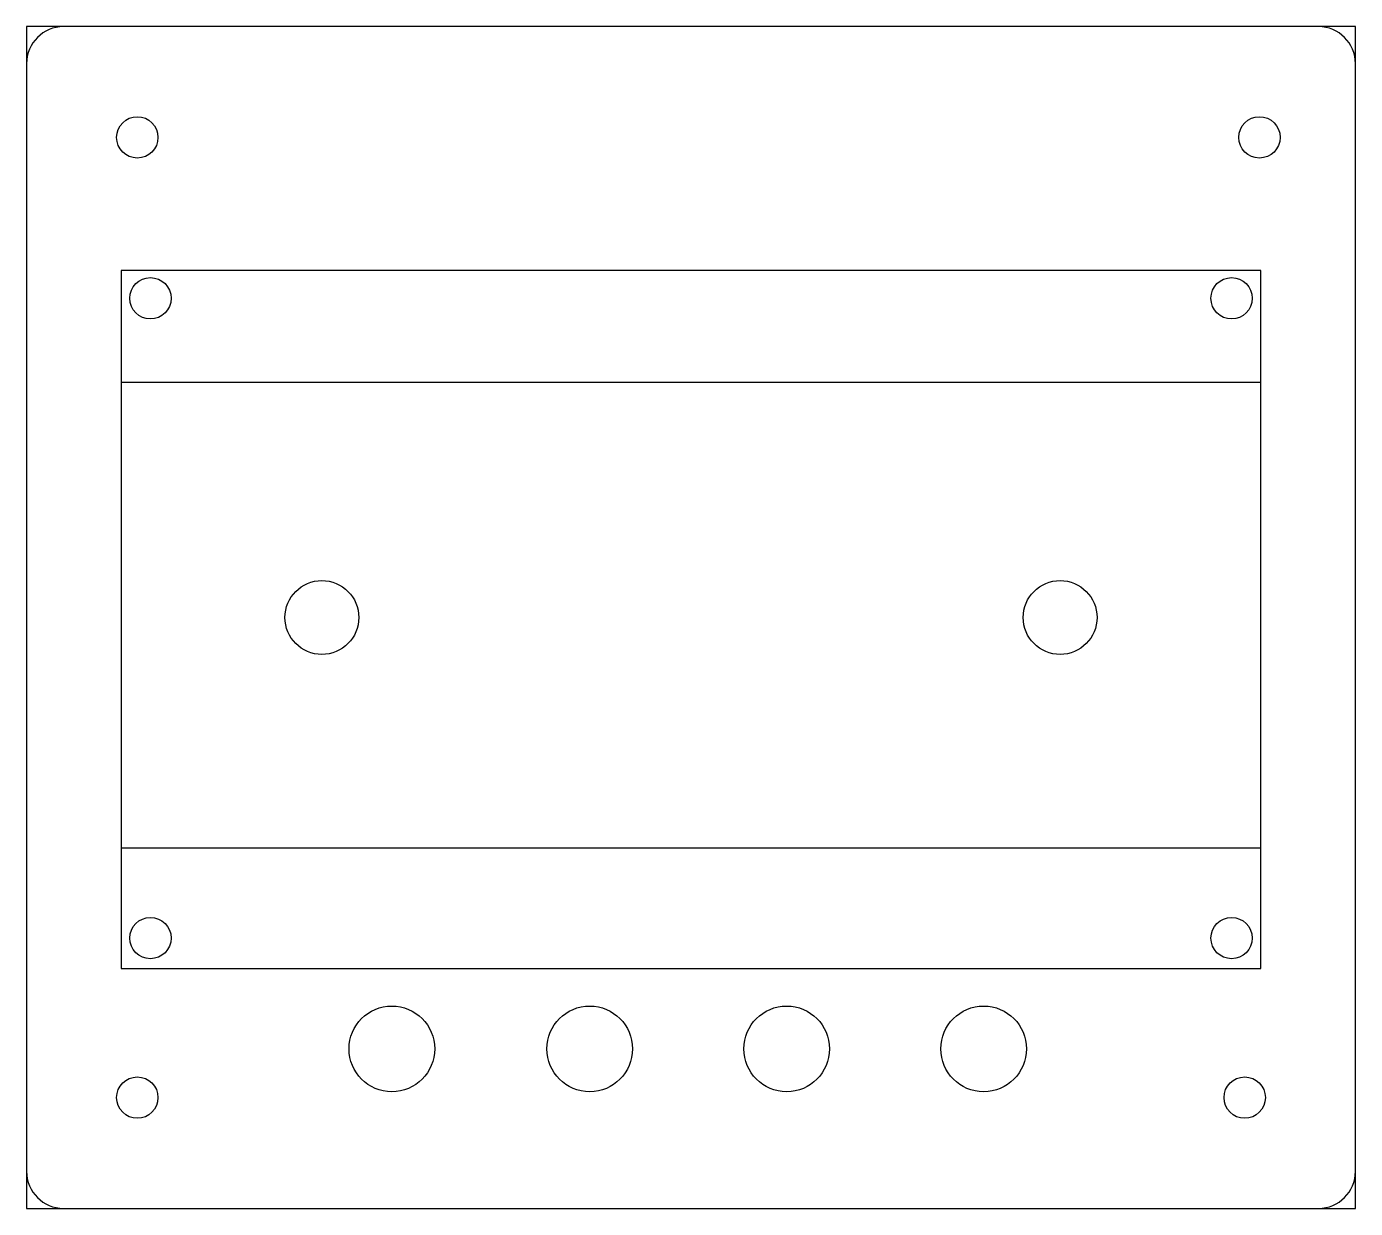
# Model space of a CAD drawing. Header units: inches. Extents: x 0 to 4.5, y 0 to 4.
import ezdxf

# ---------------------------------------------------------------- set-up
doc = ezdxf.new("R2010")
doc.units = ezdxf.units.IN
doc.header["$MEASUREMENT"] = 0
for name, color, linetype in [('Buttons', 70, 'Continuous'), ('Default', 70, 'Continuous'), ('Display_PCB', 70, 'Continuous'), ('Display_Screws', 70, 'Continuous'), ('Panel_Screws', 70, 'Continuous')]:
    doc.layers.add(name, color=color, linetype=linetype)

msp = doc.modelspace()

# ---------------------------------------------------------------- linework, layer by layer
at = {"layer": 'Buttons'}
for centre in [(1.237, 0.54), (1.907, 0.54), (2.574, 0.54), (3.241, 0.54)]:
    msp.add_circle(centre, 0.145, dxfattribs=at)
at = {"layer": 'Default'}
msp.add_lwpolyline([(0, 0), (4.5, 0), (4.5, 4), (0, 4)], close=True, dxfattribs=at)
for centre in [(1, 2), (3.5, 2)]:
    msp.add_circle(centre, 0.125, dxfattribs=at)
for centre, start, end in [((0.125, 3.875), 90, 180), ((4.375, 3.875), 0, 90), ((0.125, 0.125), 180, 270), ((4.375, 0.125), 270, 360)]:
    msp.add_arc(centre, 0.125, start, end, dxfattribs=at)
at = {"layer": 'Display_PCB'}
for points in [[(0.32085, 0.8125), (4.17915, 0.8125), (4.17915, 3.1747), (0.32085, 3.1747)], [(0.32085, 1.22), (4.17915, 1.22), (4.17915, 2.795), (0.32085, 2.795)]]:
    msp.add_lwpolyline(points, close=True, dxfattribs=at)
at = {"layer": 'Display_Screws'}
for centre in [(0.4194, 3.0804), (4.0807, 3.0804), (0.4194, 0.915), (4.0807, 0.915)]:
    msp.add_circle(centre, 0.07, dxfattribs=at)
at = {"layer": 'Panel_Screws'}
for centre in [(0.375, 3.625), (4.175, 3.625), (0.375, 0.375), (4.125, 0.375)]:
    msp.add_circle(centre, 0.07, dxfattribs=at)

doc.saveas('drawing.dxf')
